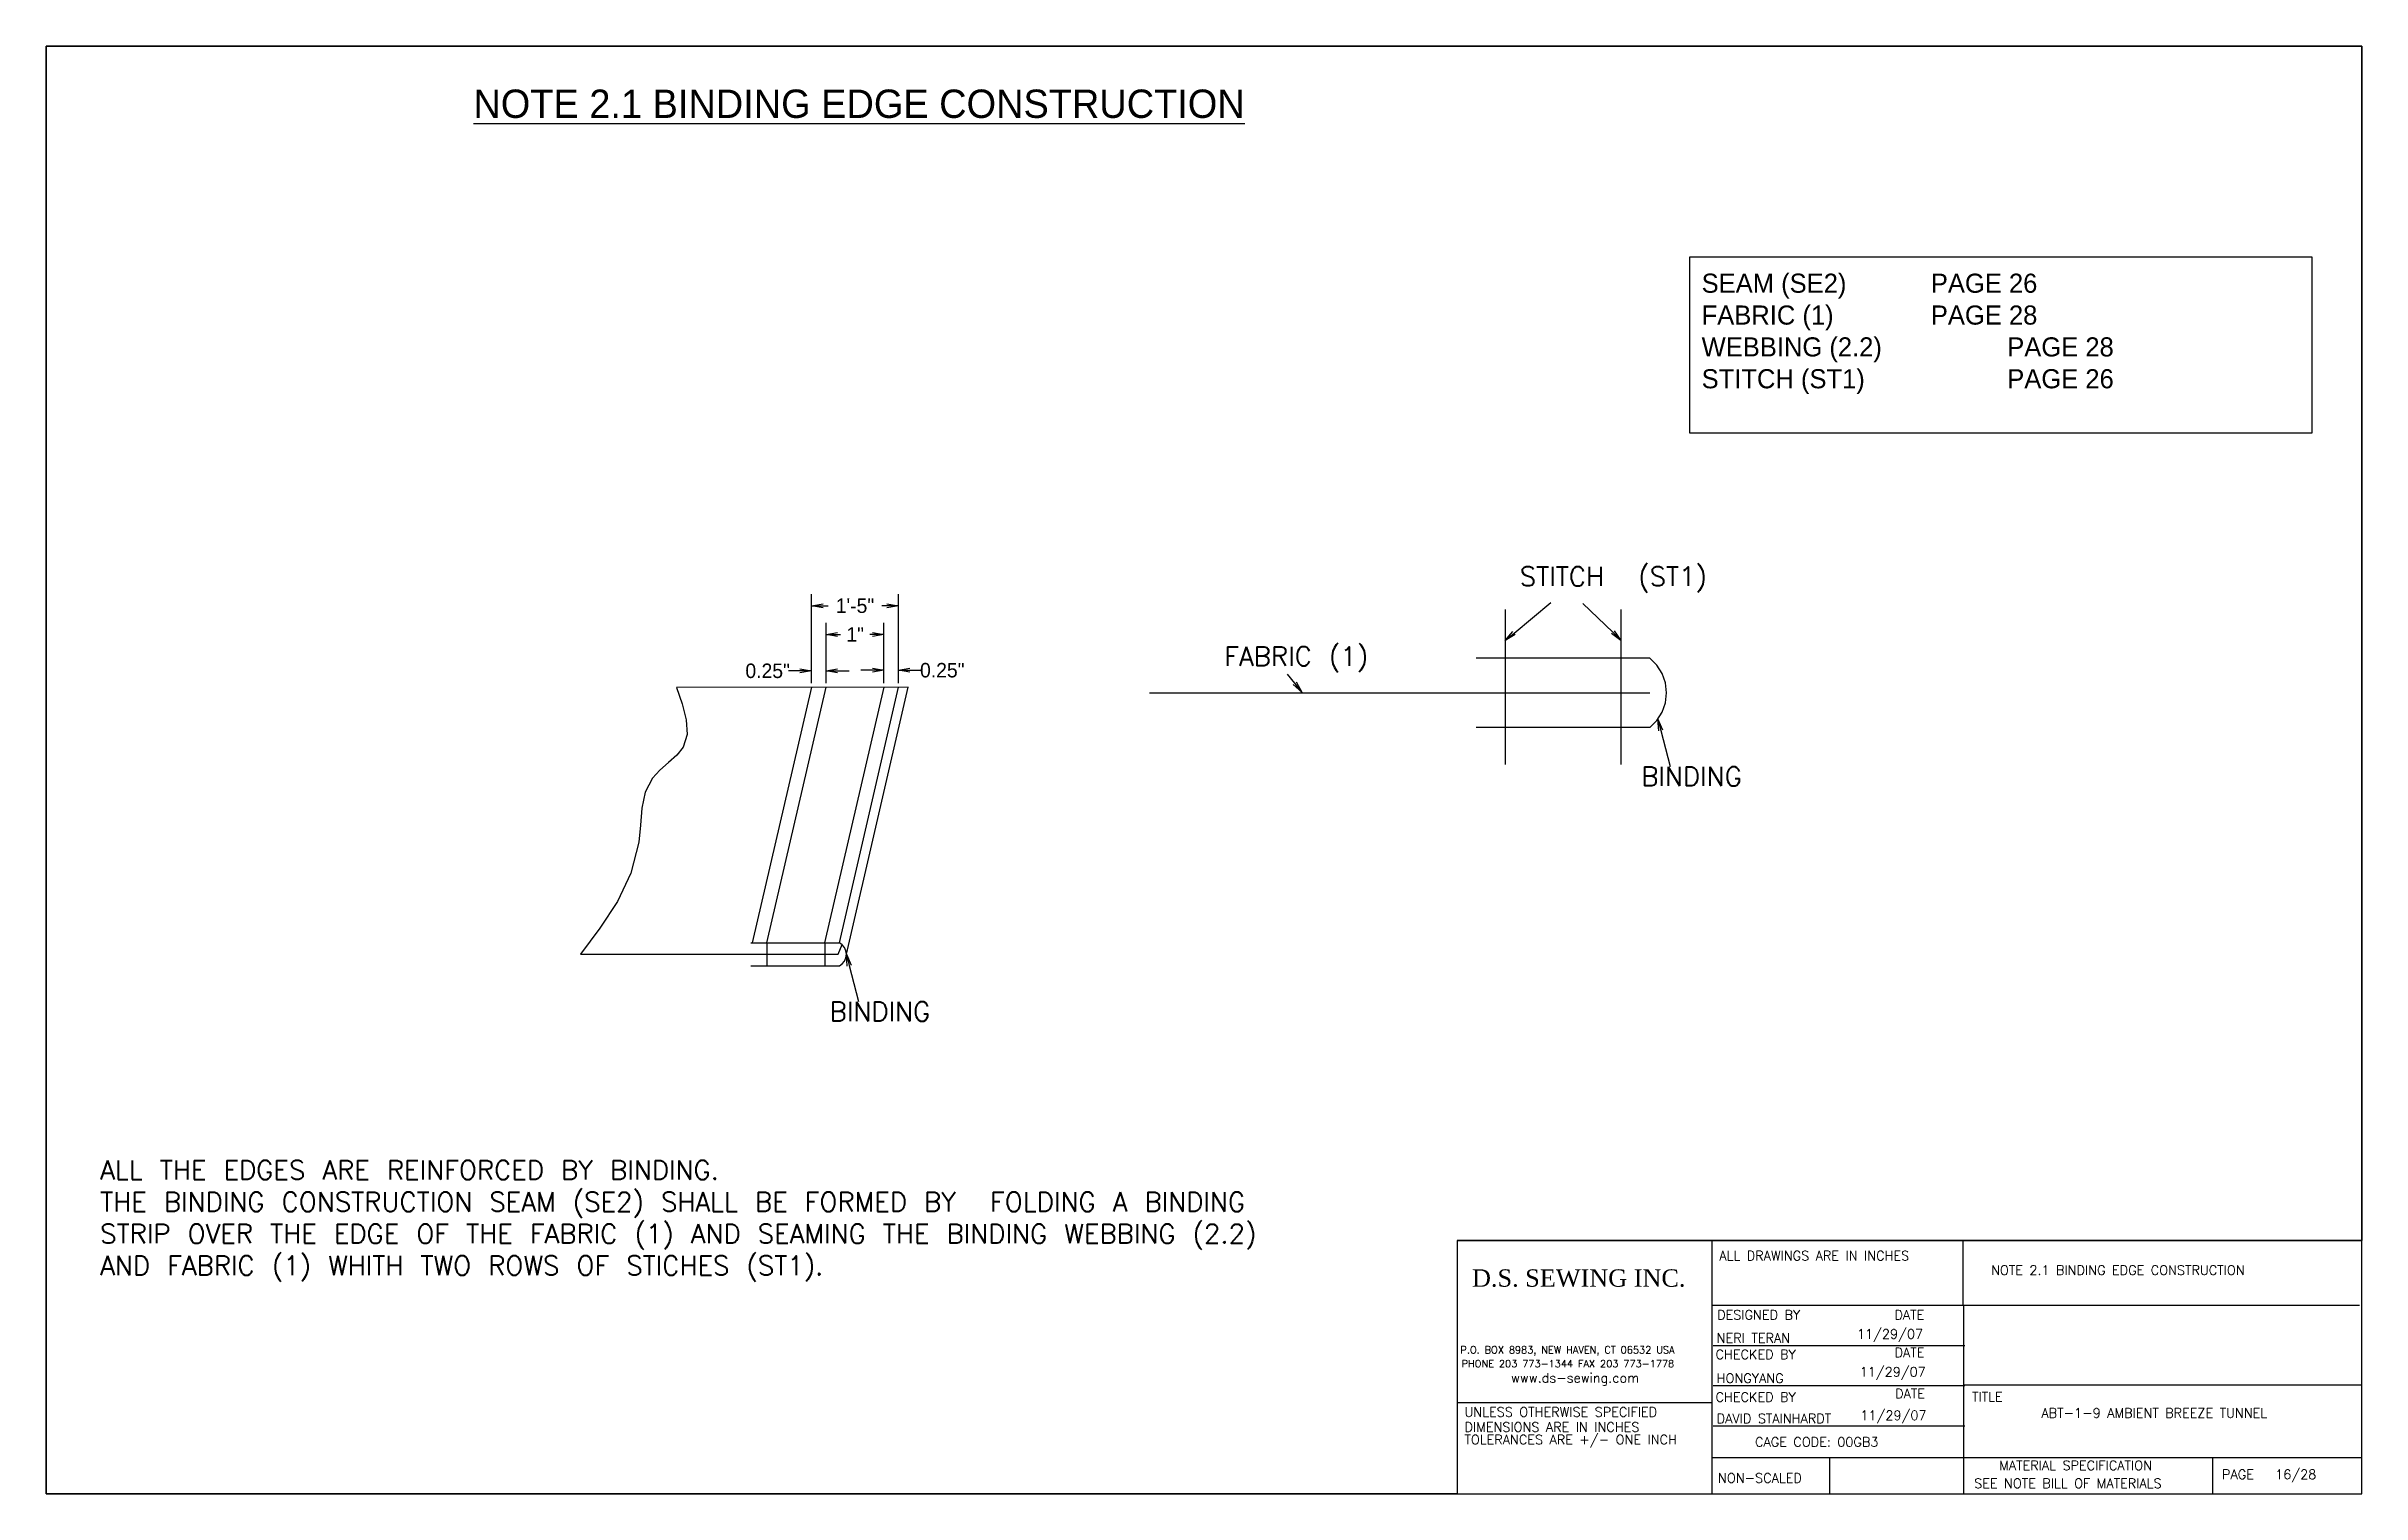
# Paper-space layout 'P16' of a CAD drawing. Header units: inches. Extents: x -62 to 16, y -1703 to 10.
# Drawn here: x 0 to 16, y 0 to 10 of the extents above.
# The model-space entities are those that its viewports show. They can reach past a viewport. Long polylines and large blocks are cut down to what shows.
import ezdxf

# ---------------------------------------------------------------- set-up
doc = ezdxf.new("R2010")
doc.units = ezdxf.units.IN
doc.header["$MEASUREMENT"] = 0
doc.linetypes.add('HIDDEN', pattern=[0.375, 0.25, -0.125])
for name, color, linetype in [('DIMENSION', 7, 'Continuous'), ('Object', 7, 'Continuous'), ('PEN2', 95, 'Continuous'), ('STECH', 7, 'HIDDEN'), ('TEXT', 7, 'Continuous'), ('Title Block', 7, 'Continuous'), ('Viewport', 7, 'Continuous')]:
    doc.layers.add(name, color=color, linetype=linetype)
doc.styles.add('Roman', font='romans')
doc.styles.add('style1', font='txt.shx')

# ---------------------------------------------------------------- blocks, each defined once
blk = doc.blocks.new('_OPEN')
at = {"color": 0, "linetype": 'ByBlock'}
for p, q in [((-1, 0.17), (0, 0)), ((0, 0), (-1, -0.17)), ((0, 0), (-1, 0))]:
    blk.add_line(p, q, dxfattribs=at)

msp = doc.modelspace()

# ---------------------------------------------------------------- linework, layer by layer
at = {"layer": 'DIMENSION'}
for p, q in [((208.78269, -1446.33763), (168.80379, -1446.40077)), ((181.91412, -1490.50392), (192.13657, -1446.36392)), ((196.91412, -1490.50392), (207.14205, -1446.34022)), ((198.11865, -1492.50392), (208.81037, -1446.33758)), ((181.59532, -1490.50392), (196.91412, -1490.50392)), ((184.37042, -1490.535), (184.37042, -1494.50392)), ((194.41202, -1490.535), (194.41202, -1494.50392)), ((152.2189, -1492.50275), (196.68216, -1492.50275)), ((181.59532, -1494.50392), (196.91412, -1494.50392))]:
    msp.add_line(p, q, dxfattribs=at)
msp.add_spline([(168.80321, -1446.39913), (169.94083, -1456.73898), (164.61195, -1462.0636), (162.26724, -1473.1388), (152.2189, -1492.50275)], degree=3, dxfattribs=at)
at = {"layer": 'Object'}
for p, q in [((311.92682, -1432.96938), (311.92682, -1459.70335)), ((331.92682, -1432.96938), (331.92682, -1459.70335)), ((336.92682, -1441.34984), (306.92682, -1441.34984)), ((250.50224, -1447.34984), (336.92682, -1447.34984)), ((336.92682, -1453.34984), (306.92682, -1453.34984)), ((336.92682, -1453.34984), (306.92682, -1453.34984))]:
    msp.add_line(p, q, dxfattribs=at)
for centre, radius, start, end in [((332.12405, -1447.34984), 7.68547, 308.675885, 51.324115), ((195.85598, -1492.50392), 2.26267, 297.8819646, 62.1180354)]:
    msp.add_arc(centre, radius, start, end, dxfattribs=at)
at = {"layer": 'STECH', "ltscale": 0.015}
for p, q in [((184.40864, -1490.52761), (194.63748, -1446.35997)), ((194.41412, -1490.50392), (204.64114, -1446.34417))]:
    msp.add_line(p, q, dxfattribs=at)
at = {"layer": 'STECH', "ltscale": 0.8}
for p, q in [((196.91412, -1490.50392), (207.14205, -1446.34022)), ((196.91543, -1490.49828), (207.14205, -1446.34022)), ((196.68216, -1492.50275), (197.36983, -1490.82227))]:
    msp.add_line(p, q, dxfattribs=at)
at = {"layer": 'TEXT'}
for p, q in [((192.10888, -1445.64805), (192.10888, -1430.31014)), ((207.10888, -1445.64805), (207.10888, -1430.31014)), ((313.47287, -1437.01219), (319.8046, -1431.75027)), ((330.53429, -1436.84536), (325.34809, -1431.93508)), ((194.10888, -1432.31014), (194.98388, -1432.31014)), ((194.60888, -1445.64805), (194.60888, -1435.2557)), ((205.10888, -1432.31014), (204.23388, -1432.31014)), ((204.60888, -1445.64805), (204.60888, -1435.2557)), ((196.60888, -1437.2557), (197.10103, -1437.2557)), ((202.60888, -1437.2557), (202.18437, -1437.2557)), ((190.10888, -1443.55057), (188.10888, -1443.55057)), ((192.10888, -1445.64805), (192.10888, -1441.55057)), ((194.60888, -1445.64805), (194.60888, -1441.55057)), ((196.60888, -1443.55057), (198.60888, -1443.55057)), ((202.60888, -1443.44387), (200.60888, -1443.44387)), ((204.60888, -1445.64805), (204.60888, -1441.44387)), ((207.10888, -1445.64805), (207.10888, -1441.44387)), ((209.10888, -1443.44387), (211.10888, -1443.44387)), ((275.57191, -1445.67757), (274.33314, -1444.10739)), ((338.80884, -1453.83678), (340.4438, -1460.06907)), ((198.60788, -1494.44316), (200.24283, -1500.67545))]:
    msp.add_line(p, q, dxfattribs=at)

# ---------------------------------------------------------------- block references
at = {"layer": 'TEXT', "yscale": 2, "zscale": 2}
for p, xscale, rotation in [((192.10888, -1432.31014), 2, 180), ((194.60888, -1437.2557), 2, 180), ((311.92682, -1438.28094), 2.00000000000005, 219.3734973823844), ((331.92682, -1438.28094), 2.000000000000007, 314.1277901173744), ((194.60888, -1443.55057), 2, 180), ((207.10888, -1443.44387), 2, 180), ((276.81068, -1447.24775), 1.999999999999867, 308.2711548234449), ((338.31961, -1451.89754), 1.999999999999934, 104.1589490103913), ((198.11865, -1492.50392), 1.999999999999934, 104.1589490103913)]:
    msp.add_blockref('_OPEN', p, dxfattribs=dict(at, xscale=xscale, rotation=rotation))
at = {"layer": 'TEXT', "xscale": 2, "yscale": 2, "zscale": 2}
for p in [(207.10888, -1432.31014), (204.60888, -1437.2557), (192.10888, -1443.55057), (204.60888, -1443.44387)]:
    msp.add_blockref('_OPEN', p, dxfattribs=at)

# ---------------------------------------------------------------- texts
at = {"layer": 'PEN2', "attachment_point": 1}
for s, insert, char_height, width in [('\\pt136.338;{\\H1x;\\C0;                \\LNOTE 2.1 BINDING EDGE CONSTRUCTION\\l\\C256;}', (104.56413, -1343.13882), 4.9, 269.2684769), ('\\pt91.8192;{\\Ftxt.shx|c1;\\C0;ALL THE EDGES ARE REINFORCED BY BINDING.\\P\\Ftxt.shx|c0;THE BINDING CONSTRUCTION SEAM (SE2) SHALL BE FORMED BY  FOLDING A BINDING STRIP OVER THE EDGE OF THE FABRIC (1) AND SEAMING THE BINDING WEBBING (2.2) AND FABRIC (1) WHITH TWO ROWS OF STICHES (ST1). }', (69.20655, -1528.10877), 3.3, 225.7924743)]:
    msp.add_mtext(s, dxfattribs=dict(at, insert=insert, char_height=char_height, width=width))
at = {"layer": 'TEXT', "ltscale": 0.015, "style": 'style1'}
for s, p in [('STITCH  (ST1)', (314.4533, -1428.88456)), ('FABRIC (1)', (263.39798, -1442.66684)), ('BINDING ', (335.41847, -1463.42161)), ('BINDING', (195.21751, -1504.02799))]:
    msp.add_text(s, height=3.3, dxfattribs=at).set_placement(p)
at = {"layer": 'TEXT', "insert": (345.87627, -1374.93412), "char_height": 3.3, "width": 210.3834797, "attachment_point": 1}
msp.add_mtext('SEAM (SE2)^I^IPAGE 26\\PFABRIC (1)^I ^IPAGE 28\\PWEBBING (2.2)^I^IPAGE 28\\PSTITCH (ST1)^I^IPAGE 26', dxfattribs=at)
at = {"layer": 'TEXT', "char_height": 2.5, "attachment_point": 5}
for s, insert in [('1\'-5"', (199.60888, -1432.31014)), ('1"', (199.6427, -1437.2557)), ('0.25"', (184.52555, -1443.55057)), ('0.25"', (214.69222, -1443.44387))]:
    msp.add_mtext(s, dxfattribs=dict(at, insert=insert))

psp = doc.layouts.new('P16')

# ---------------------------------------------------------------- linework, layer by layer
at = {"layer": 'TEXT'}
psp.add_lwpolyline([(11.357, 8.545), (15.655, 8.545), (15.655, 7.328), (11.357, 7.328)], close=True, dxfattribs=at)
at = {"layer": 'Title Block'}
for p, q in [((16, 10), (0, 10)), ((0, 10), (0, 0)), ((16, 0), (16, 10)), ((9.75, 1.75), (16, 1.75)), ((11.511, 1.302), (11.511, 1.75)), ((13.245, 1.302), (13.245, 1.75)), ((11.511, 1.302), (11.75, 1.302)), ((11.511, 0), (11.511, 1.302)), ((11.75, 1.302), (13.25, 1.302)), ((13.25, 1.302), (13.707, 1.302)), ((13.25, 0), (13.25, 1.302)), ((13.692, 1.302), (15.984, 1.302)), ((11.518, 1.024), (13.257, 1.024)), ((11.75, 1.024), (13.25, 1.024)), ((11.518, 0.747), (13.257, 0.747)), ((11.75, 0.747), (13.25, 0.747)), ((13.25, 0.752), (16, 0.752)), ((9.75, 0.63), (11.511, 0.63)), ((11.518, 0.469), (13.257, 0.469)), ((11.511, 0.25), (16, 0.25)), ((12.325, 0), (12.325, 0.25)), ((14.971, 0), (14.971, 0.25)), ((0, 0), (16, 0)), ((0, 0), (16, 0))]:
    psp.add_line(p, q, dxfattribs=at)
at = {"layer": 'Viewport'}
psp.add_lwpolyline([(0, 10), (9.88, 10), (9.88, 10), (16, 10), (16, 1.75), (9.75, 1.75), (9.75, 0), (0, 0)], close=True, dxfattribs=at)

# ---------------------------------------------------------------- texts
at = {"layer": 'TEXT', "ltscale": 0.015, "insert": (9.852, 1.55), "char_height": 0.12, "width": 1.77851, "attachment_point": 1, "style": 'style1'}
psp.add_mtext('{\\fTimes New Roman|b0|i0|c0|p18;D.S. SEWING INC.}', dxfattribs=at)
at = {"layer": 'Title Block', "style": 'Roman'}
for s, height, p in [('ALL DRAWINGS ARE IN INCHES', 0.065, (11.561, 1.612)), ('NOTE 2.1 BINDING EDGE CONSTRUCTION', 0.065, (13.439, 1.512)), ('DESIGNED BY', 0.065, (11.546, 1.203)), ('11/29/07', 0.065, (12.512, 1.071)), ('DATE', 0.065, (12.771, 1.203)), ('P.O. BOX 8983, NEW HAVEN, CT 06532 USA', 0.0494, (9.772, 0.969)), ('CHECKED BY', 0.065, (11.535, 0.93)), ('NERI TERAN', 0.065, (11.543, 1.043)), ('DATE', 0.065, (12.772, 0.943)), ('PHONE 203 773-1344 FAX 203 773-1778', 0.0494, (9.78, 0.873)), ('www.ds-sewing.com', 0.065, (10.122, 0.768)), ('HONGYANG', 0.065, (11.543, 0.765)), ('11/29/07', 0.065, (12.531, 0.809)), ('CHECKED BY', 0.065, (11.535, 0.635)), ('DATE', 0.065, (12.776, 0.659)), ('TITLE', 0.065, (13.307, 0.637)), ('UNLESS OTHERWISE SPECIFIED', 0.065, (9.8, 0.532)), ('DIMENSIONS ARE IN INCHES', 0.065, (9.8, 0.428)), ('DAVID STAINHARDT', 0.065, (11.543, 0.487)), ('11/29/07', 0.065, (12.536, 0.509)), ('ABT-1-9 AMBIENT BREEZE TUNNEL', 0.065, (13.787, 0.525)), ('TOLERANCES ARE +/- ONE INCH', 0.065, (9.8, 0.341)), ('CAGE CODE: 00GB3', 0.065, (11.808, 0.325)), ('MATERIAL SPECIFICATION', 0.065, (13.495, 0.163)), ('PAGE', 0.065, (15.035, 0.101)), ('16/28', 0.065, (15.402, 0.101)), ('NON-SCALED', 0.065, (11.552, 0.076)), ('SEE NOTE BILL OF MATERIALS', 0.065, (13.322, 0.039))]:
    psp.add_text(s, height=height, dxfattribs=at).set_placement(p)

# ---------------------------------------------------------------- viewports
at = {"layer": 'Viewport'}
vp = psp.add_viewport(center=(8, 5), size=(16, 10), view_center_point=(259.90587, -1460.66778), view_height=250.0000051, dxfattribs=at)
vp.dxf.flags = 0x10000  # cut along an outline
vp.dxf.clipping_boundary_handle = psp.add_lwpolyline([(0, 10), (9.88, 10), (9.88, 10), (16, 10), (16, 1.75), (9.75, 1.75), (9.75, 0), (0, 0)], format="xyb", close=True, dxfattribs={"invisible": 1}).dxf.handle

doc.saveas('drawing.dxf')
